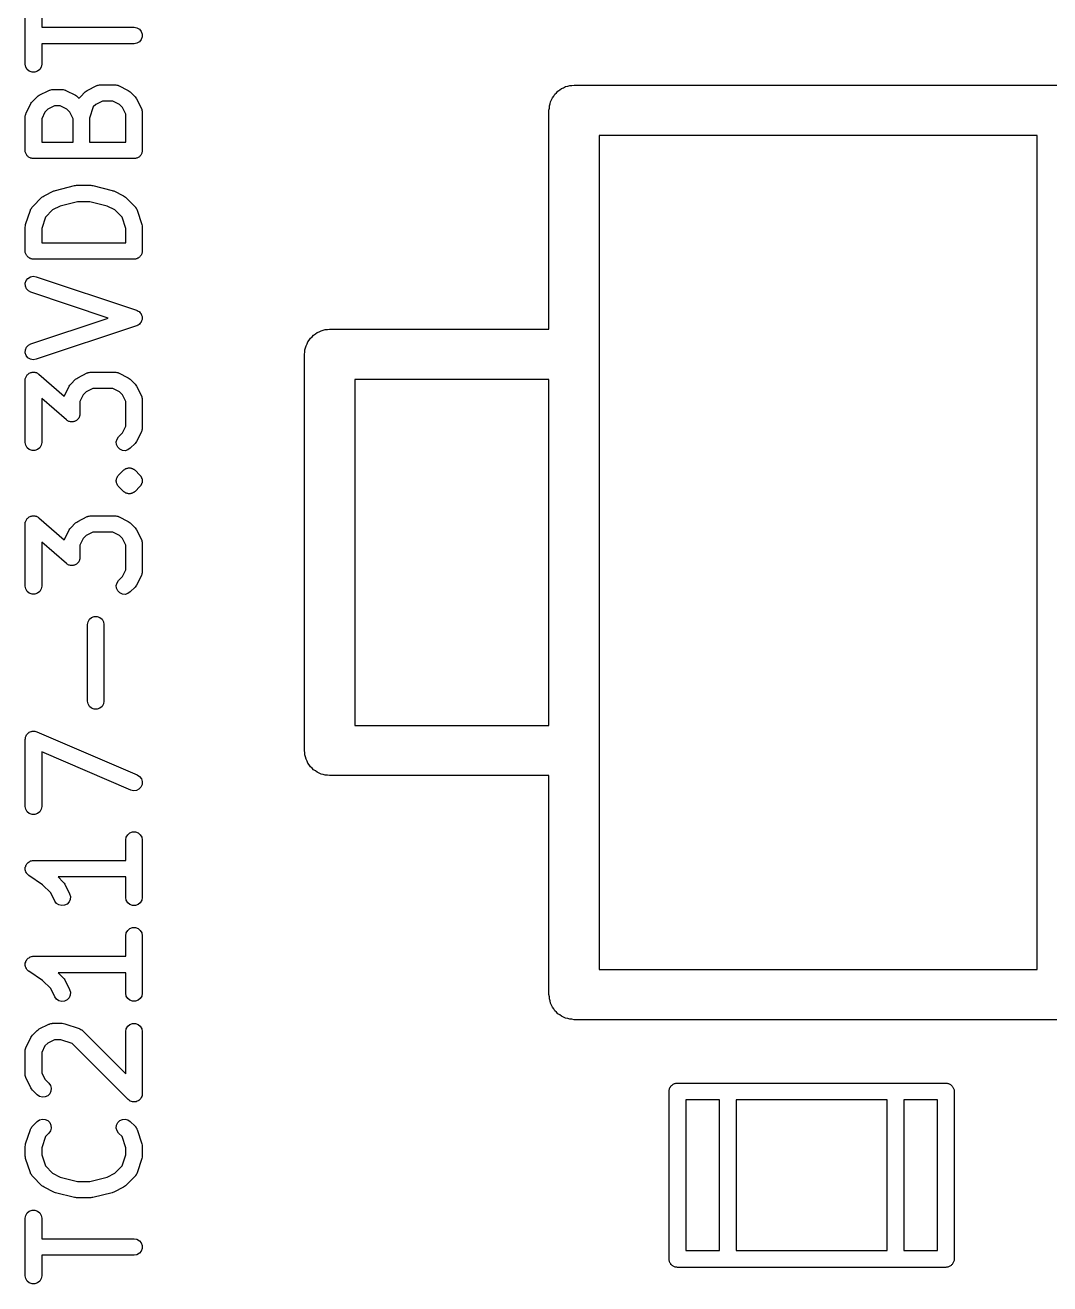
# Model space of a CAD drawing. Extents: x 10 to 287, y -200 to -10.
# Drawn here: x 139.3 to 147.06, y -86.4 to -76.86 of the extents above; entities that cross this region are included whole.
import ezdxf

# ---------------------------------------------------------------- set-up
doc = ezdxf.new("R2010")
doc.units = 0
doc.header["$MEASUREMENT"] = 0
doc.layers.add('BLACK', color=7, linetype='CONTINUOUS')

msp = doc.modelspace()

# ---------------------------------------------------------------- linework, layer by layer
at = {"layer": 'Black'}
for p, q in [((139.304, -77.154), (139.304, -76.7185)), ((139.429, -76.7185), (139.429, -76.874)), ((139.429, -76.874), (140.129, -76.874)), ((140.129, -76.874), (140.15, -76.8778)), ((140.15, -76.8778), (140.169, -76.8886)), ((140.169, -76.8886), (140.182, -76.9051)), ((140.182, -76.9051), (140.19, -76.9254)), ((140.19, -76.947), (140.182, -76.9674)), ((140.19, -76.9254), (140.19, -76.947)), ((140.129, -76.9985), (139.429, -76.9985)), ((139.429, -76.9985), (139.429, -77.154)), ((140.15, -76.9947), (140.129, -76.9985)), ((140.169, -76.9839), (140.15, -76.9947)), ((140.182, -76.9674), (140.169, -76.9839)), ((139.308, -77.1752), (139.304, -77.154)), ((139.429, -77.154), (139.425, -77.1752)), ((139.319, -77.194), (139.308, -77.1752)), ((139.335, -77.2078), (139.319, -77.194)), ((139.356, -77.2152), (139.335, -77.2078)), ((139.377, -77.2152), (139.356, -77.2152)), ((139.398, -77.2078), (139.377, -77.2152)), ((139.414, -77.194), (139.398, -77.2078)), ((139.425, -77.1752), (139.414, -77.194)), ((139.49, -77.3495), (139.498, -77.3482)), ((139.498, -77.3482), (139.505, -77.3461)), ((139.505, -77.3461), (139.508, -77.3463)), ((139.508, -77.3463), (139.512, -77.3457)), ((139.512, -77.3457), (139.584, -77.3457)), ((139.584, -77.3457), (139.588, -77.3463)), ((139.588, -77.3463), (139.591, -77.3461)), ((139.591, -77.3461), (139.598, -77.3482)), ((139.598, -77.3482), (139.606, -77.3495)), ((139.774, -77.3523), (139.847, -77.316)), ((139.847, -77.316), (139.85, -77.315)), ((139.85, -77.315), (139.853, -77.3132)), ((139.853, -77.3132), (139.86, -77.3119)), ((139.86, -77.3119), (139.867, -77.3098)), ((139.867, -77.3098), (139.871, -77.3101)), ((139.871, -77.3101), (139.875, -77.3094)), ((139.875, -77.3094), (139.983, -77.3094)), ((139.983, -77.3094), (139.987, -77.3101)), ((139.987, -77.3101), (139.991, -77.3098)), ((139.991, -77.3098), (139.997, -77.3119)), ((139.997, -77.3119), (140.005, -77.3132)), ((140.005, -77.3132), (140.008, -77.315)), ((140.008, -77.315), (140.011, -77.316)), ((140.011, -77.316), (140.084, -77.3523)), ((143.354, -77.3488), (143.366, -77.338)), ((143.366, -77.338), (143.382, -77.3323)), ((143.382, -77.3323), (143.397, -77.324)), ((143.397, -77.324), (143.413, -77.3211)), ((143.413, -77.3211), (143.429, -77.3154)), ((143.429, -77.3154), (143.445, -77.3154)), ((143.445, -77.3154), (143.462, -77.3125)), ((143.462, -77.3125), (147.16, -77.3125)), ((139.353, -77.4447), (139.359, -77.4365)), ((139.359, -77.4365), (139.395, -77.4002)), ((139.395, -77.4002), (139.403, -77.3945)), ((139.403, -77.3945), (139.411, -77.3886)), ((139.411, -77.3886), (139.484, -77.3523)), ((139.484, -77.3523), (139.487, -77.3513)), ((139.487, -77.3513), (139.49, -77.3495)), ((139.606, -77.3495), (139.609, -77.3513)), ((139.609, -77.3513), (139.612, -77.3523)), ((139.612, -77.3523), (139.685, -77.3886)), ((139.685, -77.3886), (139.693, -77.3945)), ((139.693, -77.3945), (139.701, -77.4002)), ((139.701, -77.4002), (139.713, -77.4125)), ((139.713, -77.412), (139.717, -77.4056)), ((139.713, -77.4125), (139.713, -77.412)), ((139.717, -77.4056), (139.72, -77.4032)), ((139.72, -77.4032), (139.722, -77.4002)), ((139.722, -77.4002), (139.758, -77.3639)), ((139.758, -77.3639), (139.766, -77.3582)), ((139.766, -77.3582), (139.774, -77.3523)), ((139.889, -77.4339), (139.839, -77.4591)), ((139.969, -77.4339), (139.889, -77.4339)), ((140.019, -77.4591), (139.969, -77.4339)), ((140.084, -77.3523), (140.092, -77.3582)), ((140.092, -77.3582), (140.1, -77.3639)), ((140.1, -77.3639), (140.136, -77.4002)), ((140.136, -77.4002), (140.142, -77.4084)), ((140.142, -77.4084), (140.148, -77.4164)), ((140.148, -77.4164), (140.184, -77.489)), ((143.28, -77.4543), (143.283, -77.4379)), ((143.283, -77.4379), (143.291, -77.4234)), ((143.291, -77.4234), (143.297, -77.4078)), ((143.297, -77.4078), (143.307, -77.395)), ((143.307, -77.395), (143.316, -77.3806)), ((143.316, -77.3806), (143.329, -77.3699)), ((143.329, -77.3699), (143.339, -77.3571)), ((143.339, -77.3571), (143.354, -77.3488)), ((139.305, -77.546), (139.307, -77.539)), ((139.307, -77.539), (139.308, -77.5318)), ((139.308, -77.5318), (139.31, -77.5287)), ((139.31, -77.5287), (139.311, -77.5253)), ((139.311, -77.5253), (139.347, -77.4527)), ((139.347, -77.4527), (139.353, -77.4447)), ((139.454, -77.5174), (139.429, -77.5678)), ((139.476, -77.4954), (139.454, -77.5174)), ((139.526, -77.4702), (139.476, -77.4954)), ((139.57, -77.4702), (139.526, -77.4702)), ((139.62, -77.4954), (139.57, -77.4702)), ((139.642, -77.5174), (139.62, -77.4954)), ((139.667, -77.5678), (139.642, -77.5174)), ((139.82, -77.4779), (139.792, -77.5632)), ((139.839, -77.4591), (139.82, -77.4779)), ((140.041, -77.4811), (140.019, -77.4591)), ((140.066, -77.5315), (140.041, -77.4811)), ((140.066, -77.7449), (140.066, -77.5315)), ((140.184, -77.489), (140.185, -77.4924)), ((140.185, -77.4924), (140.187, -77.4955)), ((140.187, -77.4955), (140.188, -77.5027)), ((140.188, -77.5027), (140.19, -77.5097)), ((140.19, -77.5097), (140.19, -77.5133)), ((140.19, -77.5133), (140.191, -77.5168)), ((140.191, -77.5168), (140.191, -77.8071)), ((143.271, -77.503), (143.274, -77.4866)), ((143.271, -79.1616), (143.271, -77.503)), ((143.274, -77.4699), (143.28, -77.4543)), ((143.274, -77.4866), (143.274, -77.4699)), ((139.304, -77.5531), (139.305, -77.5496)), ((139.304, -77.8071), (139.304, -77.5531)), ((139.305, -77.5496), (139.305, -77.546)), ((139.429, -77.5678), (139.429, -77.7449)), ((139.667, -77.7449), (139.667, -77.5678)), ((139.792, -77.5632), (139.792, -77.7449)), ((143.652, -77.6935), (143.652, -84.013)), ((146.969, -77.6935), (143.652, -77.6935)), ((146.969, -84.013), (146.969, -77.6935)), ((139.305, -77.8125), (139.304, -77.8071)), ((139.305, -77.8179), (139.305, -77.8125)), ((139.307, -77.823), (139.305, -77.8179)), ((139.308, -77.8284), (139.307, -77.823)), ((139.429, -77.7449), (139.667, -77.7449)), ((139.792, -77.7449), (140.066, -77.7449)), ((140.188, -77.823), (140.187, -77.8284)), ((140.19, -77.8179), (140.188, -77.823)), ((140.191, -77.8071), (140.19, -77.8125)), ((140.19, -77.8125), (140.19, -77.8179)), ((139.311, -77.8331), (139.308, -77.8284)), ((139.313, -77.8382), (139.311, -77.8331)), ((139.316, -77.8424), (139.313, -77.8382)), ((139.319, -77.8471), (139.316, -77.8424)), ((139.323, -77.8506), (139.319, -77.8471)), ((139.327, -77.8548), (139.323, -77.8506)), ((139.331, -77.8575), (139.327, -77.8548)), ((139.335, -77.861), (139.331, -77.8575)), ((139.341, -77.8628), (139.335, -77.861)), ((139.345, -77.8656), (139.341, -77.8628)), ((139.351, -77.8665), (139.345, -77.8656)), ((139.356, -77.8684), (139.351, -77.8665)), ((139.361, -77.8684), (139.356, -77.8684)), ((139.367, -77.8693), (139.361, -77.8684)), ((140.129, -77.8693), (139.367, -77.8693)), ((140.134, -77.8684), (140.129, -77.8693)), ((140.139, -77.8684), (140.134, -77.8684)), ((140.144, -77.8665), (140.139, -77.8684)), ((140.15, -77.8656), (140.144, -77.8665)), ((140.155, -77.8628), (140.15, -77.8656)), ((140.16, -77.861), (140.155, -77.8628)), ((140.164, -77.8575), (140.16, -77.861)), ((140.169, -77.8548), (140.164, -77.8575)), ((140.172, -77.8506), (140.169, -77.8548)), ((140.176, -77.8471), (140.172, -77.8506)), ((140.179, -77.8424), (140.176, -77.8471)), ((140.182, -77.8382), (140.179, -77.8424)), ((140.184, -77.8331), (140.182, -77.8382)), ((140.187, -77.8284), (140.184, -77.8331)), ((139.527, -78.1124), (139.533, -78.1096)), ((139.533, -78.1096), (139.678, -78.0733)), ((139.678, -78.0733), (139.686, -78.0728)), ((139.686, -78.0728), (139.693, -78.0714)), ((139.693, -78.0714), (139.802, -78.0714)), ((139.802, -78.0714), (139.809, -78.0728)), ((139.809, -78.0728), (139.817, -78.0733)), ((139.817, -78.0733), (139.962, -78.1096)), ((139.962, -78.1096), (139.968, -78.1124)), ((139.359, -78.2348), (139.431, -78.1622)), ((139.431, -78.1622), (139.44, -78.1565)), ((139.44, -78.1565), (139.448, -78.1506)), ((139.448, -78.1506), (139.52, -78.1143)), ((139.52, -78.1143), (139.527, -78.1124)), ((139.701, -78.1959), (139.57, -78.2287)), ((139.794, -78.1959), (139.701, -78.1959)), ((139.925, -78.2287), (139.794, -78.1959)), ((139.968, -78.1124), (139.975, -78.1143)), ((139.975, -78.1143), (140.048, -78.1506)), ((140.048, -78.1506), (140.056, -78.1565)), ((140.056, -78.1565), (140.064, -78.1622)), ((140.064, -78.1622), (140.136, -78.2348)), ((139.307, -78.368), (139.344, -78.2591)), ((139.344, -78.2591), (139.345, -78.256)), ((139.345, -78.256), (139.346, -78.2525)), ((139.346, -78.2525), (139.351, -78.2465)), ((139.351, -78.2465), (139.354, -78.2401)), ((139.354, -78.2401), (139.357, -78.2377)), ((139.357, -78.2377), (139.359, -78.2348)), ((139.512, -78.2574), (139.457, -78.3124)), ((139.57, -78.2287), (139.512, -78.2574)), ((139.983, -78.2574), (139.925, -78.2287)), ((140.038, -78.3124), (139.983, -78.2574)), ((140.136, -78.2348), (140.138, -78.2377)), ((140.138, -78.2377), (140.141, -78.2401)), ((140.141, -78.2401), (140.144, -78.2465)), ((140.144, -78.2465), (140.149, -78.2525)), ((140.149, -78.2525), (140.15, -78.256)), ((140.15, -78.256), (140.151, -78.2591)), ((140.151, -78.2591), (140.188, -78.368)), ((139.304, -78.3877), (139.306, -78.3779)), ((139.304, -78.5691), (139.304, -78.3877)), ((139.306, -78.3779), (139.307, -78.368)), ((139.457, -78.3124), (139.429, -78.3978)), ((140.066, -78.3978), (140.038, -78.3124)), ((140.188, -78.368), (140.189, -78.3779)), ((140.189, -78.3779), (140.191, -78.3877)), ((140.191, -78.3877), (140.191, -78.5691)), ((139.429, -78.3978), (139.429, -78.5069)), ((140.066, -78.5069), (140.066, -78.3978)), ((139.305, -78.5745), (139.304, -78.5691)), ((139.305, -78.5799), (139.305, -78.5745)), ((139.307, -78.585), (139.305, -78.5799)), ((139.308, -78.5904), (139.307, -78.585)), ((139.429, -78.5069), (140.066, -78.5069)), ((140.188, -78.585), (140.187, -78.5904)), ((140.19, -78.5799), (140.188, -78.585)), ((140.191, -78.5691), (140.19, -78.5745)), ((140.19, -78.5745), (140.19, -78.5799)), ((139.311, -78.5951), (139.308, -78.5904)), ((139.313, -78.6002), (139.311, -78.5951)), ((139.316, -78.6044), (139.313, -78.6002)), ((139.319, -78.6091), (139.316, -78.6044)), ((139.323, -78.6126), (139.319, -78.6091)), ((139.327, -78.6168), (139.323, -78.6126)), ((139.331, -78.6195), (139.327, -78.6168)), ((139.335, -78.623), (139.331, -78.6195)), ((139.341, -78.6248), (139.335, -78.623)), ((139.345, -78.6276), (139.341, -78.6248)), ((139.351, -78.6285), (139.345, -78.6276)), ((139.356, -78.6304), (139.351, -78.6285)), ((139.361, -78.6304), (139.356, -78.6304)), ((139.367, -78.6313), (139.361, -78.6304)), ((140.129, -78.6313), (139.367, -78.6313)), ((140.134, -78.6304), (140.129, -78.6313)), ((140.139, -78.6304), (140.134, -78.6304)), ((140.144, -78.6285), (140.139, -78.6304)), ((140.15, -78.6276), (140.144, -78.6285)), ((140.155, -78.6248), (140.15, -78.6276)), ((140.16, -78.623), (140.155, -78.6248)), ((140.164, -78.6195), (140.16, -78.623)), ((140.169, -78.6168), (140.164, -78.6195)), ((140.172, -78.6126), (140.169, -78.6168)), ((140.176, -78.6091), (140.172, -78.6126)), ((140.179, -78.6044), (140.176, -78.6091)), ((140.182, -78.6002), (140.179, -78.6044)), ((140.184, -78.5951), (140.182, -78.6002)), ((140.187, -78.5904), (140.184, -78.5951)), ((139.312, -78.7935), (139.325, -78.7765)), ((139.325, -78.7765), (139.344, -78.7652)), ((139.344, -78.7652), (139.365, -78.7609)), ((139.365, -78.7609), (139.386, -78.7641)), ((139.386, -78.7641), (140.148, -79.0181)), ((139.305, -78.814), (139.312, -78.7935)), ((139.306, -78.8356), (139.305, -78.814)), ((139.314, -78.8557), (139.306, -78.8356)), ((139.328, -78.8718), (139.314, -78.8557)), ((139.347, -78.8821), (139.328, -78.8718)), ((139.932, -79.0771), (139.347, -78.8821)), ((140.148, -79.0181), (140.15, -79.0189)), ((140.15, -79.0189), (140.151, -79.0192)), ((140.151, -79.0192), (140.159, -79.024)), ((140.159, -79.024), (140.167, -79.0284)), ((140.167, -79.0284), (140.168, -79.0296)), ((140.168, -79.0296), (140.17, -79.0305)), ((140.17, -79.0305), (140.176, -79.0377)), ((140.176, -79.0377), (140.182, -79.0445)), ((140.182, -79.0445), (140.182, -79.0461)), ((140.182, -79.0461), (140.183, -79.0475)), ((140.183, -79.0475), (140.186, -79.0561)), ((140.186, -79.0561), (140.19, -79.0646)), ((140.19, -79.0646), (140.19, -79.0663)), ((139.347, -79.2721), (139.932, -79.0771)), ((140.148, -79.1361), (139.386, -79.3901)), ((140.15, -79.1353), (140.148, -79.1361)), ((140.151, -79.135), (140.15, -79.1353)), ((140.159, -79.1302), (140.151, -79.135)), ((140.167, -79.1258), (140.159, -79.1302)), ((140.168, -79.1246), (140.167, -79.1258)), ((140.17, -79.1237), (140.168, -79.1246)), ((140.176, -79.1165), (140.17, -79.1237)), ((140.182, -79.1097), (140.176, -79.1165)), ((140.183, -79.1067), (140.182, -79.1081)), ((140.182, -79.1081), (140.182, -79.1097)), ((140.186, -79.0981), (140.183, -79.1067)), ((140.19, -79.0896), (140.186, -79.0981)), ((140.19, -79.0663), (140.19, -79.068)), ((140.19, -79.068), (140.19, -79.0771)), ((140.19, -79.0771), (140.19, -79.0862)), ((140.19, -79.0862), (140.19, -79.0879)), ((140.19, -79.0879), (140.19, -79.0896)), ((141.445, -79.2569), (141.456, -79.2441)), ((141.456, -79.2441), (141.464, -79.2297)), ((141.464, -79.2297), (141.477, -79.219)), ((141.477, -79.219), (141.488, -79.2062)), ((141.488, -79.2062), (141.502, -79.1979)), ((141.502, -79.1979), (141.515, -79.1872)), ((141.515, -79.1872), (141.53, -79.1815)), ((141.53, -79.1815), (141.545, -79.1731)), ((141.545, -79.1731), (141.561, -79.1702)), ((141.561, -79.1702), (141.577, -79.1645)), ((141.577, -79.1645), (141.594, -79.1645)), ((141.594, -79.1645), (141.61, -79.1616)), ((141.61, -79.1616), (143.271, -79.1616)), ((139.305, -79.3402), (139.306, -79.3186)), ((139.312, -79.3607), (139.305, -79.3402)), ((139.306, -79.3186), (139.314, -79.2985)), ((139.314, -79.2985), (139.328, -79.2823)), ((139.328, -79.2823), (139.347, -79.2721)), ((141.42, -79.3521), (141.422, -79.3357)), ((141.422, -79.3191), (141.428, -79.3034)), ((141.422, -79.3357), (141.422, -79.3191)), ((141.428, -79.3034), (141.431, -79.287)), ((141.431, -79.287), (141.439, -79.2726)), ((141.439, -79.2726), (141.445, -79.2569)), ((139.325, -79.3777), (139.312, -79.3607)), ((139.344, -79.389), (139.325, -79.3777)), ((139.365, -79.3933), (139.344, -79.389)), ((139.386, -79.3901), (139.365, -79.3933)), ((141.42, -82.3544), (141.42, -79.3521)), ((139.305, -79.5367), (139.307, -79.5323)), ((139.305, -79.5428), (139.305, -79.5367)), ((139.307, -79.5323), (139.308, -79.5275)), ((139.308, -79.5275), (139.311, -79.5223)), ((139.311, -79.5223), (139.313, -79.5166)), ((139.313, -79.5166), (139.316, -79.513)), ((139.316, -79.513), (139.319, -79.5088)), ((139.319, -79.5088), (139.324, -79.5049)), ((139.324, -79.5049), (139.328, -79.5003)), ((139.328, -79.5003), (139.332, -79.498)), ((139.332, -79.498), (139.335, -79.4949)), ((139.335, -79.4949), (139.341, -79.4928)), ((139.341, -79.4928), (139.346, -79.4899)), ((139.346, -79.4899), (139.351, -79.4892)), ((139.351, -79.4892), (139.356, -79.4875)), ((139.356, -79.4875), (139.362, -79.4875)), ((139.362, -79.4875), (139.368, -79.4866)), ((139.368, -79.4866), (139.373, -79.4875)), ((139.373, -79.4875), (139.377, -79.4875)), ((139.377, -79.4875), (139.383, -79.4896)), ((139.383, -79.4896), (139.389, -79.4908)), ((139.389, -79.4908), (139.393, -79.4933)), ((139.393, -79.4933), (139.398, -79.4949)), ((139.398, -79.4949), (139.402, -79.4988)), ((139.402, -79.4988), (139.408, -79.502)), ((139.408, -79.502), (139.6, -79.6702)), ((139.649, -79.5774), (139.685, -79.5411)), ((139.685, -79.5411), (139.694, -79.5354)), ((139.694, -79.5354), (139.702, -79.5294)), ((139.702, -79.5294), (139.774, -79.4931)), ((139.774, -79.4931), (139.778, -79.4921)), ((139.778, -79.4921), (139.781, -79.4903)), ((139.781, -79.4903), (139.788, -79.4891)), ((139.788, -79.4891), (139.795, -79.487)), ((139.795, -79.487), (139.798, -79.4872)), ((139.798, -79.4872), (139.802, -79.4866)), ((139.802, -79.4866), (139.983, -79.4866)), ((139.983, -79.4866), (139.987, -79.4872)), ((139.987, -79.4872), (139.991, -79.487)), ((139.991, -79.487), (139.997, -79.4891)), ((139.997, -79.4891), (140.005, -79.4903)), ((140.005, -79.4903), (140.008, -79.4921)), ((140.008, -79.4921), (140.011, -79.4931)), ((140.011, -79.4931), (140.084, -79.5294)), ((140.084, -79.5294), (140.092, -79.5354)), ((140.092, -79.5354), (140.1, -79.5411)), ((140.1, -79.5411), (140.136, -79.5774)), ((139.304, -79.5488), (139.305, -79.5428)), ((139.304, -80.0205), (139.304, -79.5488)), ((139.601, -79.6661), (139.637, -79.5935)), ((139.637, -79.5935), (139.643, -79.5856)), ((139.643, -79.5856), (139.649, -79.5774)), ((139.766, -79.6362), (139.744, -79.6582)), ((139.817, -79.611), (139.766, -79.6362)), ((139.969, -79.611), (139.817, -79.611)), ((140.019, -79.6362), (139.969, -79.611)), ((140.041, -79.6582), (140.019, -79.6362)), ((140.136, -79.5774), (140.142, -79.5855)), ((140.142, -79.5855), (140.148, -79.5935)), ((140.148, -79.5935), (140.184, -79.6661)), ((141.801, -79.5426), (141.801, -82.1639)), ((143.271, -79.5426), (141.801, -79.5426)), ((143.271, -82.1639), (143.271, -79.5426)), ((139.616, -79.8496), (139.429, -79.6859)), ((139.429, -79.6859), (139.429, -80.0205)), ((139.6, -79.6696), (139.601, -79.6661)), ((139.6, -79.6702), (139.6, -79.6696)), ((139.744, -79.6582), (139.719, -79.7086)), ((139.719, -79.7086), (139.719, -79.8028)), ((140.066, -79.7086), (140.041, -79.6582)), ((140.066, -79.897), (140.066, -79.7086)), ((140.184, -79.6661), (140.185, -79.6696)), ((140.185, -79.6696), (140.187, -79.6727)), ((140.187, -79.6727), (140.188, -79.6798)), ((140.188, -79.6798), (140.19, -79.6868)), ((140.19, -79.6868), (140.19, -79.6904)), ((140.19, -79.6904), (140.191, -79.694)), ((140.191, -79.694), (140.191, -79.9117)), ((139.715, -79.8241), (139.712, -79.8294)), ((139.716, -79.8194), (139.715, -79.8241)), ((139.718, -79.8149), (139.716, -79.8194)), ((139.719, -79.8028), (139.718, -79.8088)), ((139.718, -79.8088), (139.718, -79.8149)), ((139.621, -79.8528), (139.616, -79.8496)), ((139.626, -79.8567), (139.621, -79.8528)), ((139.63, -79.8583), (139.626, -79.8567)), ((139.634, -79.8608), (139.63, -79.8583)), ((139.64, -79.862), (139.634, -79.8608)), ((139.646, -79.8641), (139.64, -79.862)), ((139.651, -79.8641), (139.646, -79.8641)), ((139.656, -79.865), (139.651, -79.8641)), ((139.662, -79.8641), (139.656, -79.865)), ((139.668, -79.8641), (139.662, -79.8641)), ((139.672, -79.8624), (139.668, -79.8641)), ((139.677, -79.8617), (139.672, -79.8624)), ((139.682, -79.8588), (139.677, -79.8617)), ((139.688, -79.8567), (139.682, -79.8588)), ((139.692, -79.8536), (139.688, -79.8567)), ((139.696, -79.8513), (139.692, -79.8536)), ((139.7, -79.8467), (139.696, -79.8513)), ((139.704, -79.8428), (139.7, -79.8467)), ((139.707, -79.8387), (139.704, -79.8428)), ((139.71, -79.835), (139.707, -79.8387)), ((139.712, -79.8294), (139.71, -79.835)), ((140.041, -79.9474), (140.066, -79.897)), ((140.19, -79.9188), (140.188, -79.9258)), ((140.191, -79.9117), (140.19, -79.9152)), ((140.19, -79.9152), (140.19, -79.9188)), ((139.994, -80.0151), (140, -79.9942)), ((139.996, -80.0366), (139.994, -80.0151)), ((140, -79.9942), (140.012, -79.9765)), ((140.012, -79.9765), (140.041, -79.9474)), ((140.148, -80.0121), (140.142, -80.0201)), ((140.184, -79.9395), (140.148, -80.0121)), ((140.185, -79.9361), (140.184, -79.9395)), ((140.187, -79.9329), (140.185, -79.9361)), ((140.188, -79.9258), (140.187, -79.9329)), ((139.308, -80.0418), (139.304, -80.0205)), ((139.319, -80.0605), (139.308, -80.0418)), ((139.335, -80.0744), (139.319, -80.0605)), ((139.356, -80.0818), (139.335, -80.0744)), ((139.377, -80.0818), (139.356, -80.0818)), ((139.398, -80.0744), (139.377, -80.0818)), ((139.414, -80.0605), (139.398, -80.0744)), ((139.425, -80.0418), (139.414, -80.0605)), ((139.429, -80.0205), (139.425, -80.0418)), ((140.005, -80.0562), (139.996, -80.0366)), ((140.02, -80.0715), (140.005, -80.0562)), ((140.04, -80.0806), (140.02, -80.0715)), ((140.061, -80.0825), (140.04, -80.0806)), ((140.082, -80.0769), (140.061, -80.0825)), ((140.1, -80.0645), (140.082, -80.0769)), ((140.136, -80.0282), (140.1, -80.0645)), ((140.142, -80.0201), (140.136, -80.0282)), ((139.994, -80.3054), (139.995, -80.3027)), ((139.995, -80.3), (139.996, -80.2974)), ((139.995, -80.3027), (139.995, -80.3)), ((139.996, -80.2947), (139.998, -80.2898)), ((139.996, -80.2974), (139.996, -80.2947)), ((139.998, -80.2898), (140, -80.2845)), ((140, -80.2845), (140.001, -80.2823)), ((140.001, -80.2823), (140.002, -80.2797)), ((140.002, -80.2797), (140.004, -80.2776)), ((140.004, -80.2776), (140.005, -80.2751)), ((140.005, -80.2751), (140.009, -80.2713)), ((140.009, -80.2713), (140.012, -80.2668)), ((140.012, -80.2668), (140.048, -80.2305)), ((140.048, -80.2305), (140.053, -80.2274)), ((140.053, -80.2274), (140.057, -80.2235)), ((140.057, -80.2235), (140.061, -80.2212)), ((140.061, -80.2212), (140.066, -80.2181)), ((140.066, -80.2181), (140.071, -80.2167)), ((140.071, -80.2167), (140.076, -80.2144)), ((140.076, -80.2144), (140.082, -80.2139)), ((140.082, -80.2139), (140.087, -80.2125)), ((140.087, -80.2125), (140.092, -80.213)), ((140.092, -80.213), (140.098, -80.2125)), ((140.098, -80.2125), (140.103, -80.2139)), ((140.103, -80.2139), (140.108, -80.2144)), ((140.108, -80.2144), (140.113, -80.2167)), ((140.113, -80.2167), (140.119, -80.2181)), ((140.119, -80.2181), (140.123, -80.2212)), ((140.123, -80.2212), (140.128, -80.2235)), ((140.128, -80.2235), (140.132, -80.2274)), ((140.132, -80.2274), (140.136, -80.2305)), ((140.136, -80.2305), (140.173, -80.2668)), ((140.173, -80.2668), (140.176, -80.2713)), ((140.176, -80.2713), (140.18, -80.2751)), ((140.18, -80.2751), (140.181, -80.2776)), ((140.181, -80.2776), (140.182, -80.2797)), ((140.182, -80.2797), (140.183, -80.2823)), ((140.183, -80.2823), (140.185, -80.2845)), ((140.185, -80.2845), (140.186, -80.2898)), ((140.186, -80.2898), (140.189, -80.2947)), ((140.189, -80.2947), (140.189, -80.2974)), ((140.189, -80.2974), (140.19, -80.3)), ((140.19, -80.3), (140.19, -80.3027)), ((140.19, -80.3027), (140.191, -80.3054)), ((139.994, -80.3108), (139.994, -80.3054)), ((139.994, -80.3162), (139.994, -80.3108)), ((139.995, -80.3189), (139.994, -80.3162)), ((139.995, -80.3216), (139.995, -80.3189)), ((139.996, -80.3242), (139.995, -80.3216)), ((139.996, -80.3269), (139.996, -80.3242)), ((139.998, -80.3319), (139.996, -80.3269)), ((140, -80.3371), (139.998, -80.3319)), ((140.001, -80.3393), (140, -80.3371)), ((140.002, -80.3419), (140.001, -80.3393)), ((140.004, -80.344), (140.002, -80.3419)), ((140.005, -80.3465), (140.004, -80.344)), ((140.009, -80.3504), (140.005, -80.3465)), ((140.012, -80.3548), (140.009, -80.3504)), ((140.048, -80.3911), (140.012, -80.3548)), ((140.053, -80.3942), (140.048, -80.3911)), ((140.057, -80.3981), (140.053, -80.3942)), ((140.061, -80.4004), (140.057, -80.3981)), ((140.128, -80.3981), (140.123, -80.4004)), ((140.132, -80.3942), (140.128, -80.3981)), ((140.136, -80.3911), (140.132, -80.3942)), ((140.173, -80.3548), (140.136, -80.3911)), ((140.176, -80.3504), (140.173, -80.3548)), ((140.18, -80.3465), (140.176, -80.3504)), ((140.181, -80.344), (140.18, -80.3465)), ((140.182, -80.3419), (140.181, -80.344)), ((140.183, -80.3393), (140.182, -80.3419)), ((140.185, -80.3371), (140.183, -80.3393)), ((140.186, -80.3319), (140.185, -80.3371)), ((140.189, -80.3269), (140.186, -80.3319)), ((140.19, -80.3216), (140.189, -80.3242)), ((140.189, -80.3242), (140.189, -80.3269)), ((140.191, -80.3054), (140.19, -80.3108)), ((140.19, -80.3108), (140.191, -80.3162)), ((140.191, -80.3162), (140.19, -80.3189)), ((140.19, -80.3189), (140.19, -80.3216)), ((140.066, -80.4035), (140.061, -80.4004)), ((140.071, -80.4049), (140.066, -80.4035)), ((140.076, -80.4072), (140.071, -80.4049)), ((140.082, -80.4077), (140.076, -80.4072)), ((140.087, -80.4091), (140.082, -80.4077)), ((140.092, -80.4086), (140.087, -80.4091)), ((140.098, -80.4091), (140.092, -80.4086)), ((140.103, -80.4077), (140.098, -80.4091)), ((140.108, -80.4072), (140.103, -80.4077)), ((140.113, -80.4049), (140.108, -80.4072)), ((140.119, -80.4035), (140.113, -80.4049)), ((140.123, -80.4004), (140.119, -80.4035)), ((139.324, -80.5935), (139.328, -80.5889)), ((139.328, -80.5889), (139.332, -80.5866)), ((139.332, -80.5866), (139.335, -80.5835)), ((139.335, -80.5835), (139.341, -80.5814)), ((139.341, -80.5814), (139.346, -80.5785)), ((139.346, -80.5785), (139.351, -80.5777)), ((139.351, -80.5777), (139.356, -80.5761)), ((139.356, -80.5761), (139.362, -80.5761)), ((139.362, -80.5761), (139.368, -80.5752)), ((139.368, -80.5752), (139.373, -80.5761)), ((139.373, -80.5761), (139.377, -80.5761)), ((139.377, -80.5761), (139.383, -80.5782)), ((139.383, -80.5782), (139.389, -80.5794)), ((139.389, -80.5794), (139.393, -80.5818)), ((139.393, -80.5818), (139.398, -80.5835)), ((139.398, -80.5835), (139.402, -80.5874)), ((139.402, -80.5874), (139.408, -80.5905)), ((139.408, -80.5905), (139.6, -80.7588)), ((139.702, -80.618), (139.774, -80.5817)), ((139.774, -80.5817), (139.778, -80.5807)), ((139.778, -80.5807), (139.781, -80.5789)), ((139.781, -80.5789), (139.788, -80.5776)), ((139.788, -80.5776), (139.795, -80.5756)), ((139.795, -80.5756), (139.798, -80.5758)), ((139.798, -80.5758), (139.802, -80.5751)), ((139.802, -80.5751), (139.983, -80.5751)), ((139.983, -80.5751), (139.987, -80.5758)), ((139.987, -80.5758), (139.991, -80.5756)), ((139.991, -80.5756), (139.997, -80.5776)), ((139.997, -80.5776), (140.005, -80.5789)), ((140.005, -80.5789), (140.008, -80.5807)), ((140.008, -80.5807), (140.011, -80.5817)), ((140.011, -80.5817), (140.084, -80.618)), ((139.304, -80.6374), (139.305, -80.6314)), ((139.304, -81.1091), (139.304, -80.6374)), ((139.305, -80.6253), (139.307, -80.6208)), ((139.305, -80.6314), (139.305, -80.6253)), ((139.307, -80.6208), (139.308, -80.6161)), ((139.308, -80.6161), (139.311, -80.6108)), ((139.311, -80.6108), (139.313, -80.6052)), ((139.313, -80.6052), (139.316, -80.6015)), ((139.316, -80.6015), (139.319, -80.5974)), ((139.319, -80.5974), (139.324, -80.5935)), ((139.601, -80.7547), (139.637, -80.6821)), ((139.637, -80.6821), (139.643, -80.6741)), ((139.643, -80.6741), (139.649, -80.6659)), ((139.649, -80.6659), (139.685, -80.6297)), ((139.685, -80.6297), (139.694, -80.6239)), ((139.694, -80.6239), (139.702, -80.618)), ((140.084, -80.618), (140.092, -80.6239)), ((140.092, -80.6239), (140.1, -80.6297)), ((140.1, -80.6297), (140.136, -80.6659)), ((140.136, -80.6659), (140.142, -80.6741)), ((140.142, -80.6741), (140.148, -80.6821)), ((140.148, -80.6821), (140.184, -80.7547)), ((139.616, -80.9382), (139.429, -80.7745)), ((139.429, -80.7745), (139.429, -81.1091)), ((139.6, -80.7581), (139.601, -80.7547)), ((139.6, -80.7588), (139.6, -80.7581)), ((139.744, -80.7468), (139.719, -80.7972)), ((139.766, -80.7248), (139.744, -80.7468)), ((139.817, -80.6996), (139.766, -80.7248)), ((139.969, -80.6996), (139.817, -80.6996)), ((140.019, -80.7248), (139.969, -80.6996)), ((140.041, -80.7468), (140.019, -80.7248)), ((140.066, -80.7972), (140.041, -80.7468)), ((140.184, -80.7547), (140.185, -80.7581)), ((140.185, -80.7581), (140.187, -80.7612)), ((140.187, -80.7612), (140.188, -80.7684)), ((140.188, -80.7684), (140.19, -80.7754)), ((140.19, -80.7754), (140.19, -80.779)), ((140.19, -80.779), (140.191, -80.7825)), ((139.719, -80.7972), (139.719, -80.8914)), ((140.066, -80.9855), (140.066, -80.7972)), ((140.191, -80.7825), (140.191, -81.0002)), ((139.621, -80.9414), (139.616, -80.9382)), ((139.626, -80.9453), (139.621, -80.9414)), ((139.63, -80.9469), (139.626, -80.9453)), ((139.634, -80.9494), (139.63, -80.9469)), ((139.64, -80.9506), (139.634, -80.9494)), ((139.646, -80.9527), (139.64, -80.9506)), ((139.651, -80.9527), (139.646, -80.9527)), ((139.656, -80.9536), (139.651, -80.9527)), ((139.662, -80.9527), (139.656, -80.9536)), ((139.668, -80.9527), (139.662, -80.9527)), ((139.672, -80.951), (139.668, -80.9527)), ((139.677, -80.9503), (139.672, -80.951)), ((139.682, -80.9474), (139.677, -80.9503)), ((139.688, -80.9453), (139.682, -80.9474)), ((139.692, -80.9422), (139.688, -80.9453)), ((139.696, -80.9399), (139.692, -80.9422)), ((139.7, -80.9353), (139.696, -80.9399)), ((139.704, -80.9314), (139.7, -80.9353)), ((139.707, -80.9272), (139.704, -80.9314)), ((139.71, -80.9236), (139.707, -80.9272)), ((139.712, -80.9179), (139.71, -80.9236)), ((139.715, -80.9127), (139.712, -80.9179)), ((139.716, -80.9079), (139.715, -80.9127)), ((139.718, -80.9035), (139.716, -80.9079)), ((139.719, -80.8914), (139.718, -80.8974)), ((139.718, -80.8974), (139.718, -80.9035)), ((140, -81.0828), (140.012, -81.0651)), ((140.012, -81.0651), (140.041, -81.0359)), ((140.041, -81.0359), (140.066, -80.9855)), ((140.184, -81.0281), (140.148, -81.1006)), ((140.185, -81.0246), (140.184, -81.0281)), ((140.187, -81.0215), (140.185, -81.0246)), ((140.188, -81.0143), (140.187, -81.0215)), ((140.19, -81.0074), (140.188, -81.0143)), ((140.191, -81.0002), (140.19, -81.0038)), ((140.19, -81.0038), (140.19, -81.0074)), ((139.308, -81.1304), (139.304, -81.1091)), ((139.319, -81.1491), (139.308, -81.1304)), ((139.335, -81.163), (139.319, -81.1491)), ((139.356, -81.1704), (139.335, -81.163)), ((139.398, -81.163), (139.377, -81.1704)), ((139.414, -81.1491), (139.398, -81.163)), ((139.425, -81.1304), (139.414, -81.1491)), ((139.429, -81.1091), (139.425, -81.1304)), ((139.994, -81.1037), (140, -81.0828)), ((139.996, -81.1252), (139.994, -81.1037)), ((140.005, -81.1448), (139.996, -81.1252)), ((140.02, -81.1601), (140.005, -81.1448)), ((140.04, -81.1692), (140.02, -81.1601)), ((140.1, -81.1531), (140.082, -81.1655)), ((140.136, -81.1168), (140.1, -81.1531)), ((140.142, -81.1086), (140.136, -81.1168)), ((140.148, -81.1006), (140.142, -81.1086)), ((139.377, -81.1704), (139.356, -81.1704)), ((140.061, -81.1711), (140.04, -81.1692)), ((140.082, -81.1655), (140.061, -81.1711)), ((139.791, -81.3594), (139.807, -81.3455)), ((139.807, -81.3455), (139.827, -81.3381)), ((139.827, -81.3381), (139.849, -81.3381)), ((139.849, -81.3381), (139.869, -81.3455)), ((139.869, -81.3455), (139.886, -81.3594)), ((139.776, -81.3994), (139.78, -81.3781)), ((139.776, -81.98), (139.776, -81.3994)), ((139.78, -81.3781), (139.791, -81.3594)), ((139.886, -81.3594), (139.897, -81.3781)), ((139.897, -81.3781), (139.9, -81.3994)), ((139.9, -81.3994), (139.9, -81.98)), ((139.78, -82.0012), (139.776, -81.98)), ((139.791, -82.02), (139.78, -82.0012)), ((139.807, -82.0338), (139.791, -82.02)), ((139.886, -82.02), (139.869, -82.0338)), ((139.897, -82.0012), (139.886, -82.02)), ((139.9, -81.98), (139.897, -82.0012)), ((139.827, -82.0412), (139.807, -82.0338)), ((139.849, -82.0412), (139.827, -82.0412)), ((139.869, -82.0338), (139.849, -82.0412)), ((139.342, -82.2139), (139.349, -82.2107)), ((139.349, -82.2107), (139.352, -82.2102)), ((139.352, -82.2102), (139.356, -82.209)), ((139.356, -82.209), (139.363, -82.209)), ((139.363, -82.209), (139.37, -82.2081)), ((139.37, -82.2081), (139.374, -82.209)), ((139.374, -82.209), (139.377, -82.209)), ((139.377, -82.209), (139.384, -82.2114)), ((139.384, -82.2114), (139.391, -82.213)), ((141.801, -82.1639), (143.271, -82.1639)), ((139.304, -82.2702), (139.306, -82.2632)), ((139.304, -82.7782), (139.304, -82.2702)), ((139.306, -82.256), (139.307, -82.2526)), ((139.306, -82.2632), (139.306, -82.256)), ((139.307, -82.2526), (139.308, -82.249)), ((139.308, -82.249), (139.312, -82.2428)), ((139.312, -82.2428), (139.314, -82.2362)), ((139.314, -82.2362), (139.317, -82.2335)), ((139.317, -82.2335), (139.319, -82.2302)), ((139.319, -82.2302), (139.324, -82.2256)), ((139.324, -82.2256), (139.329, -82.2204)), ((139.329, -82.2204), (139.333, -82.2187)), ((139.333, -82.2187), (139.335, -82.2163)), ((139.335, -82.2163), (139.342, -82.2139)), ((139.391, -82.213), (140.153, -82.5396)), ((140.104, -82.654), (139.429, -82.3646)), ((139.429, -82.3646), (139.429, -82.7782)), ((141.422, -82.3708), (141.42, -82.3544)), ((141.422, -82.3875), (141.422, -82.3708)), ((141.428, -82.4032), (141.422, -82.3875)), ((141.431, -82.4196), (141.428, -82.4032)), ((141.439, -82.434), (141.431, -82.4196)), ((141.445, -82.4497), (141.439, -82.434)), ((141.456, -82.4624), (141.445, -82.4497)), ((141.464, -82.4769), (141.456, -82.4624)), ((141.477, -82.4876), (141.464, -82.4769)), ((141.488, -82.5004), (141.477, -82.4876)), ((140.153, -82.5396), (140.171, -82.5514)), ((140.171, -82.5514), (140.184, -82.5687)), ((140.184, -82.5687), (140.19, -82.5894)), ((140.19, -82.5894), (140.189, -82.611)), ((141.502, -82.5087), (141.488, -82.5004)), ((141.515, -82.5194), (141.502, -82.5087)), ((141.53, -82.5251), (141.515, -82.5194)), ((141.545, -82.5334), (141.53, -82.5251)), ((141.561, -82.5363), (141.545, -82.5334)), ((141.577, -82.542), (141.561, -82.5363)), ((141.594, -82.542), (141.577, -82.542)), ((141.61, -82.5449), (141.594, -82.542)), ((143.271, -82.5449), (141.61, -82.5449)), ((143.271, -84.2035), (143.271, -82.5449)), ((140.125, -82.6589), (140.104, -82.654)), ((140.147, -82.6564), (140.125, -82.6589)), ((140.166, -82.6466), (140.147, -82.6564)), ((140.181, -82.6309), (140.166, -82.6466)), ((140.189, -82.611), (140.181, -82.6309)), ((139.308, -82.7995), (139.304, -82.7782)), ((139.429, -82.7782), (139.425, -82.7995)), ((139.319, -82.8182), (139.308, -82.7995)), ((139.335, -82.8321), (139.319, -82.8182)), ((139.356, -82.8395), (139.335, -82.8321)), ((139.377, -82.8395), (139.356, -82.8395)), ((139.398, -82.8321), (139.377, -82.8395)), ((139.414, -82.8182), (139.398, -82.8321)), ((139.425, -82.7995), (139.414, -82.8182)), ((140.097, -82.9783), (140.118, -82.971)), ((140.118, -82.971), (140.139, -82.971)), ((140.139, -82.971), (140.16, -82.9783)), ((140.066, -83.0322), (140.07, -83.011)), ((140.066, -83.1877), (140.066, -83.0322)), ((140.07, -83.011), (140.081, -82.9922)), ((140.081, -82.9922), (140.097, -82.9783)), ((140.16, -82.9783), (140.176, -82.9922)), ((140.176, -82.9922), (140.187, -83.011)), ((140.187, -83.011), (140.191, -83.0322)), ((140.191, -83.0322), (140.191, -83.4677)), ((139.304, -83.2459), (139.305, -83.2426)), ((139.305, -83.2533), (139.304, -83.2459)), ((139.305, -83.2391), (139.308, -83.2322)), ((139.305, -83.2426), (139.305, -83.2391)), ((139.305, -83.2608), (139.305, -83.2533)), ((139.306, -83.264), (139.305, -83.2608)), ((139.308, -83.2322), (139.31, -83.2249)), ((139.31, -83.2249), (139.311, -83.2221)), ((139.311, -83.2221), (139.313, -83.2188)), ((139.313, -83.2188), (139.317, -83.2131)), ((139.317, -83.2131), (139.322, -83.207)), ((139.322, -83.207), (139.324, -83.2049)), ((139.324, -83.2049), (139.327, -83.2023)), ((139.327, -83.2023), (139.333, -83.1986)), ((139.333, -83.1986), (139.339, -83.1942)), ((139.339, -83.1942), (139.342, -83.1932)), ((139.342, -83.1932), (139.345, -83.1915)), ((139.345, -83.1915), (139.353, -83.1902)), ((139.353, -83.1902), (139.36, -83.1881)), ((139.36, -83.1881), (139.363, -83.1883)), ((139.363, -83.1883), (139.367, -83.1877)), ((139.367, -83.1877), (140.066, -83.1877)), ((139.307, -83.2674), (139.306, -83.264)), ((139.31, -83.2741), (139.307, -83.2674)), ((139.313, -83.2811), (139.31, -83.2741)), ((139.315, -83.2837), (139.313, -83.2811)), ((139.316, -83.2868), (139.315, -83.2837)), ((139.322, -83.2919), (139.316, -83.2868)), ((139.327, -83.2976), (139.322, -83.2919)), ((139.33, -83.2993), (139.327, -83.2976)), ((139.332, -83.3017), (139.33, -83.2993)), ((139.436, -83.3709), (139.332, -83.3017)), ((140.066, -83.3122), (139.553, -83.3122)), ((139.553, -83.3122), (139.592, -83.3511)), ((139.592, -83.3511), (139.598, -83.3593)), ((140.066, -83.4677), (140.066, -83.3122)), ((139.497, -83.432), (139.436, -83.3709)), ((139.529, -83.4955), (139.497, -83.432)), ((139.598, -83.3593), (139.604, -83.3673)), ((139.604, -83.3673), (139.64, -83.4398)), ((139.64, -83.4398), (139.646, -83.4605)), ((139.541, -83.5129), (139.529, -83.4955)), ((139.559, -83.5248), (139.541, -83.5129)), ((139.581, -83.5298), (139.559, -83.5248)), ((139.602, -83.5273), (139.581, -83.5298)), ((139.621, -83.5176), (139.602, -83.5273)), ((139.636, -83.502), (139.621, -83.5176)), ((139.645, -83.4821), (139.636, -83.502)), ((139.646, -83.4605), (139.645, -83.4821)), ((140.07, -83.4889), (140.066, -83.4677)), ((140.081, -83.5077), (140.07, -83.4889)), ((140.097, -83.5216), (140.081, -83.5077)), ((140.118, -83.5289), (140.097, -83.5216)), ((140.139, -83.5289), (140.118, -83.5289)), ((140.16, -83.5216), (140.139, -83.5289)), ((140.176, -83.5077), (140.16, -83.5216)), ((140.187, -83.4889), (140.176, -83.5077)), ((140.191, -83.4677), (140.187, -83.4889)), ((140.066, -83.758), (140.07, -83.7367)), ((140.07, -83.7367), (140.081, -83.718)), ((140.081, -83.718), (140.097, -83.7041)), ((140.097, -83.7041), (140.118, -83.6967)), ((140.118, -83.6967), (140.139, -83.6967)), ((140.139, -83.6967), (140.16, -83.7041)), ((140.16, -83.7041), (140.176, -83.718)), ((140.176, -83.718), (140.187, -83.7367)), ((140.187, -83.7367), (140.191, -83.758)), ((140.066, -83.9134), (140.066, -83.758)), ((140.191, -83.758), (140.191, -84.1934)), ((139.324, -83.9306), (139.327, -83.928)), ((139.327, -83.928), (139.333, -83.9243)), ((139.333, -83.9243), (139.339, -83.9199)), ((139.339, -83.9199), (139.342, -83.9189)), ((139.342, -83.9189), (139.345, -83.9172)), ((139.345, -83.9172), (139.353, -83.9159)), ((139.353, -83.9159), (139.36, -83.9138)), ((139.36, -83.9138), (139.363, -83.914)), ((139.363, -83.914), (139.367, -83.9134)), ((139.367, -83.9134), (140.066, -83.9134)), ((139.304, -83.9717), (139.305, -83.9683)), ((139.305, -83.979), (139.304, -83.9717)), ((139.305, -83.9649), (139.308, -83.9579)), ((139.305, -83.9683), (139.305, -83.9649)), ((139.305, -83.9865), (139.305, -83.979)), ((139.306, -83.9897), (139.305, -83.9865)), ((139.307, -83.9931), (139.306, -83.9897)), ((139.31, -83.9998), (139.307, -83.9931)), ((139.308, -83.9579), (139.31, -83.9507)), ((139.31, -83.9507), (139.311, -83.9478)), ((139.313, -84.0068), (139.31, -83.9998)), ((139.311, -83.9478), (139.313, -83.9445)), ((139.313, -83.9445), (139.317, -83.9389)), ((139.315, -84.0094), (139.313, -84.0068)), ((139.316, -84.0125), (139.315, -84.0094)), ((139.322, -84.0176), (139.316, -84.0125)), ((139.317, -83.9389), (139.322, -83.9327)), ((139.322, -83.9327), (139.324, -83.9306)), ((139.327, -84.0233), (139.322, -84.0176)), ((139.33, -84.0251), (139.327, -84.0233)), ((143.652, -84.013), (146.969, -84.013)), ((139.332, -84.0274), (139.33, -84.0251)), ((139.436, -84.0966), (139.332, -84.0274)), ((139.497, -84.1577), (139.436, -84.0966)), ((140.066, -84.0379), (139.553, -84.0379)), ((139.553, -84.0379), (139.592, -84.0768)), ((139.592, -84.0768), (139.598, -84.085)), ((139.598, -84.085), (139.604, -84.093)), ((139.604, -84.093), (139.64, -84.1655)), ((140.066, -84.1934), (140.066, -84.0379)), ((139.529, -84.2212), (139.497, -84.1577)), ((139.645, -84.2078), (139.636, -84.2277)), ((139.64, -84.1655), (139.646, -84.1863)), ((139.646, -84.1863), (139.645, -84.2078)), ((140.07, -84.2147), (140.066, -84.1934)), ((140.081, -84.2334), (140.07, -84.2147)), ((140.187, -84.2147), (140.176, -84.2334)), ((140.191, -84.1934), (140.187, -84.2147)), ((143.274, -84.22), (143.271, -84.2035)), ((139.541, -84.2386), (139.529, -84.2212)), ((139.559, -84.2505), (139.541, -84.2386)), ((139.581, -84.2555), (139.559, -84.2505)), ((139.602, -84.253), (139.581, -84.2555)), ((139.621, -84.2434), (139.602, -84.253)), ((139.636, -84.2277), (139.621, -84.2434)), ((140.097, -84.2473), (140.081, -84.2334)), ((140.118, -84.2547), (140.097, -84.2473)), ((140.139, -84.2547), (140.118, -84.2547)), ((140.16, -84.2473), (140.139, -84.2547)), ((140.176, -84.2334), (140.16, -84.2473)), ((143.274, -84.2366), (143.274, -84.22)), ((143.28, -84.2523), (143.274, -84.2366)), ((143.283, -84.2687), (143.28, -84.2523)), ((143.291, -84.2831), (143.283, -84.2687)), ((143.297, -84.2988), (143.291, -84.2831)), ((143.307, -84.3116), (143.297, -84.2988)), ((143.316, -84.326), (143.307, -84.3116)), ((143.329, -84.3367), (143.316, -84.326)), ((143.339, -84.3495), (143.329, -84.3367)), ((143.354, -84.3578), (143.339, -84.3495)), ((143.366, -84.3685), (143.354, -84.3578)), ((143.382, -84.3742), (143.366, -84.3685)), ((143.397, -84.3826), (143.382, -84.3742)), ((143.413, -84.3854), (143.397, -84.3826)), ((143.429, -84.3911), (143.413, -84.3854)), ((143.445, -84.3911), (143.429, -84.3911)), ((143.462, -84.394), (143.445, -84.3911)), ((147.16, -84.394), (143.462, -84.394)), ((139.359, -84.5122), (139.395, -84.4759)), ((139.395, -84.4759), (139.403, -84.4702)), ((139.403, -84.4702), (139.411, -84.4643)), ((139.411, -84.4643), (139.484, -84.428)), ((139.484, -84.428), (139.487, -84.427)), ((139.487, -84.427), (139.49, -84.4252)), ((139.49, -84.4252), (139.498, -84.4239)), ((139.498, -84.4239), (139.505, -84.4218)), ((139.505, -84.4218), (139.508, -84.4221)), ((139.508, -84.4221), (139.512, -84.4214)), ((139.512, -84.4214), (139.584, -84.4214)), ((139.584, -84.4214), (139.594, -84.4232)), ((139.594, -84.4232), (139.604, -84.4246)), ((139.604, -84.4246), (139.713, -84.4609)), ((139.713, -84.4609), (139.716, -84.4626)), ((139.716, -84.4626), (139.719, -84.4635)), ((139.719, -84.4635), (139.725, -84.4677)), ((139.725, -84.4677), (139.732, -84.4712)), ((139.732, -84.4712), (139.734, -84.4739)), ((139.734, -84.4739), (139.737, -84.4759)), ((139.737, -84.4759), (140.066, -84.8051)), ((140.066, -84.4837), (140.07, -84.4624)), ((140.066, -84.8051), (140.066, -84.4837)), ((140.07, -84.4624), (140.081, -84.4437)), ((140.081, -84.4437), (140.097, -84.4298)), ((140.097, -84.4298), (140.118, -84.4224)), ((140.118, -84.4224), (140.139, -84.4224)), ((140.139, -84.4224), (140.16, -84.4298)), ((140.16, -84.4298), (140.176, -84.4437)), ((140.176, -84.4437), (140.187, -84.4624)), ((140.187, -84.4624), (140.191, -84.4837)), ((140.191, -84.4837), (140.191, -84.9554)), ((139.311, -84.601), (139.347, -84.5284)), ((139.347, -84.5284), (139.353, -84.5204)), ((139.353, -84.5204), (139.359, -84.5122)), ((139.454, -84.5931), (139.429, -84.6435)), ((139.476, -84.5711), (139.454, -84.5931)), ((139.526, -84.5459), (139.476, -84.5711)), ((139.574, -84.5459), (139.526, -84.5459)), ((139.659, -84.5743), (139.574, -84.5459)), ((140.085, -84.9994), (139.659, -84.5743)), ((139.304, -84.6288), (139.305, -84.6253)), ((139.304, -84.8102), (139.304, -84.6288)), ((139.305, -84.6217), (139.307, -84.6147)), ((139.305, -84.6253), (139.305, -84.6217)), ((139.307, -84.6147), (139.308, -84.6075)), ((139.308, -84.6075), (139.31, -84.6044)), ((139.31, -84.6044), (139.311, -84.601)), ((139.429, -84.6435), (139.429, -84.7955)), ((139.305, -84.8138), (139.304, -84.8102)), ((139.305, -84.8174), (139.305, -84.8138)), ((139.307, -84.8243), (139.305, -84.8174)), ((139.308, -84.8315), (139.307, -84.8243)), ((139.31, -84.8346), (139.308, -84.8315)), ((139.311, -84.8381), (139.31, -84.8346)), ((139.347, -84.9106), (139.311, -84.8381)), ((139.429, -84.7955), (139.454, -84.8459)), ((139.454, -84.8459), (139.483, -84.8751)), ((139.483, -84.8751), (139.496, -84.8928)), ((144.208, -84.8862), (144.212, -84.8826)), ((144.212, -84.8826), (144.218, -84.8807)), ((144.218, -84.8807), (144.222, -84.8779)), ((144.222, -84.8779), (144.228, -84.877)), ((144.228, -84.877), (144.233, -84.8751)), ((144.233, -84.8751), (144.239, -84.8751)), ((144.239, -84.8751), (144.244, -84.8741)), ((144.244, -84.8741), (146.276, -84.8741)), ((146.276, -84.8741), (146.282, -84.8751)), ((146.282, -84.8751), (146.287, -84.8751)), ((146.287, -84.8751), (146.292, -84.877)), ((146.292, -84.877), (146.298, -84.8779)), ((146.298, -84.8779), (146.303, -84.8807)), ((146.303, -84.8807), (146.308, -84.8826)), ((146.308, -84.8826), (146.312, -84.8862)), ((139.353, -84.9186), (139.347, -84.9106)), ((139.359, -84.9268), (139.353, -84.9186)), ((139.395, -84.9631), (139.359, -84.9268)), ((139.413, -84.9755), (139.395, -84.9631)), ((139.434, -84.9811), (139.413, -84.9755)), ((139.475, -84.9701), (139.455, -84.9792)), ((139.49, -84.9548), (139.475, -84.9701)), ((139.499, -84.9352), (139.49, -84.9548)), ((139.496, -84.8928), (139.501, -84.9137)), ((139.501, -84.9137), (139.499, -84.9352)), ((140.187, -84.9767), (140.183, -84.9837)), ((140.189, -84.9715), (140.187, -84.974)), ((140.187, -84.974), (140.187, -84.9767)), ((140.191, -84.9554), (140.189, -84.9634)), ((140.189, -84.9634), (140.189, -84.9715)), ((144.181, -84.9376), (144.182, -84.9321)), ((144.181, -86.2076), (144.181, -84.9376)), ((144.182, -84.9266), (144.183, -84.9214)), ((144.182, -84.9321), (144.182, -84.9266)), ((144.183, -84.9214), (144.184, -84.9159)), ((144.184, -84.9159), (144.187, -84.9111)), ((144.187, -84.9111), (144.189, -84.9059)), ((144.189, -84.9059), (144.193, -84.9016)), ((144.193, -84.9016), (144.195, -84.8968)), ((144.195, -84.8968), (144.2, -84.8932)), ((144.2, -84.8932), (144.203, -84.889)), ((144.203, -84.889), (144.208, -84.8862)), ((146.312, -84.8862), (146.317, -84.889)), ((146.317, -84.889), (146.32, -84.8932)), ((146.32, -84.8932), (146.325, -84.8968)), ((146.325, -84.8968), (146.327, -84.9016)), ((146.327, -84.9016), (146.331, -84.9059)), ((146.331, -84.9059), (146.333, -84.9111)), ((146.333, -84.9111), (146.336, -84.9159)), ((146.336, -84.9159), (146.337, -84.9214)), ((146.337, -84.9214), (146.339, -84.9266)), ((146.339, -84.9266), (146.339, -84.9321)), ((146.339, -84.9321), (146.34, -84.9376)), ((146.34, -84.9376), (146.34, -86.2076)), ((139.455, -84.9792), (139.434, -84.9811)), ((140.091, -85.004), (140.085, -84.9994)), ((140.097, -85.0093), (140.091, -85.004)), ((140.1, -85.0102), (140.097, -85.0093)), ((140.102, -85.0118), (140.1, -85.0102)), ((140.11, -85.0139), (140.102, -85.0118)), ((140.118, -85.0167), (140.11, -85.0139)), ((140.12, -85.0167), (140.118, -85.0167)), ((140.123, -85.0174), (140.12, -85.0167)), ((140.131, -85.0167), (140.123, -85.0174)), ((140.139, -85.0167), (140.131, -85.0167)), ((140.142, -85.0157), (140.139, -85.0167)), ((140.145, -85.0155), (140.142, -85.0157)), ((140.152, -85.0121), (140.145, -85.0155)), ((140.16, -85.0093), (140.152, -85.0121)), ((140.162, -85.0075), (140.16, -85.0093)), ((140.164, -85.0064), (140.162, -85.0075)), ((140.17, -85.0006), (140.164, -85.0064)), ((140.176, -84.9954), (140.17, -85.0006)), ((140.178, -84.993), (140.176, -84.9954)), ((140.18, -84.9911), (140.178, -84.993)), ((140.183, -84.9837), (140.18, -84.9911)), ((144.308, -85.0011), (144.308, -86.1441)), ((144.562, -85.0011), (144.308, -85.0011)), ((144.562, -86.1441), (144.562, -85.0011)), ((144.689, -85.0011), (144.689, -86.1441)), ((145.832, -85.0011), (144.689, -85.0011)), ((145.832, -86.1441), (145.832, -85.0011)), ((145.959, -85.0011), (145.959, -86.1441)), ((146.213, -85.0011), (145.959, -85.0011)), ((146.213, -86.1441), (146.213, -85.0011)), ((139.359, -85.2017), (139.395, -85.1654)), ((139.395, -85.1654), (139.413, -85.153)), ((139.413, -85.153), (139.434, -85.1474)), ((139.434, -85.1474), (139.455, -85.1493)), ((139.455, -85.1493), (139.475, -85.1584)), ((139.475, -85.1584), (139.49, -85.1737)), ((140.005, -85.1737), (140.02, -85.1584)), ((140.02, -85.1584), (140.04, -85.1493)), ((140.04, -85.1493), (140.061, -85.1474)), ((140.061, -85.1474), (140.082, -85.153)), ((140.082, -85.153), (140.1, -85.1654)), ((140.1, -85.1654), (140.136, -85.2017)), ((139.307, -85.3348), (139.344, -85.226)), ((139.344, -85.226), (139.345, -85.2228)), ((139.345, -85.2228), (139.346, -85.2194)), ((139.346, -85.2194), (139.351, -85.2134)), ((139.351, -85.2134), (139.354, -85.207)), ((139.354, -85.207), (139.357, -85.2046)), ((139.357, -85.2046), (139.359, -85.2017)), ((139.483, -85.2534), (139.457, -85.2793)), ((139.496, -85.2357), (139.483, -85.2534)), ((139.49, -85.1737), (139.499, -85.1933)), ((139.501, -85.2148), (139.496, -85.2357)), ((139.499, -85.1933), (139.501, -85.2148)), ((139.994, -85.2148), (139.996, -85.1933)), ((140, -85.2357), (139.994, -85.2148)), ((139.996, -85.1933), (140.005, -85.1737)), ((140.012, -85.2534), (140, -85.2357)), ((140.038, -85.2793), (140.012, -85.2534)), ((140.136, -85.2017), (140.138, -85.2046)), ((140.138, -85.2046), (140.141, -85.207)), ((140.141, -85.207), (140.144, -85.2134)), ((140.144, -85.2134), (140.149, -85.2194)), ((140.149, -85.2194), (140.15, -85.2228)), ((140.15, -85.2228), (140.151, -85.226)), ((140.151, -85.226), (140.188, -85.3348)), ((139.304, -85.3545), (139.306, -85.3447)), ((139.304, -85.4271), (139.304, -85.3545)), ((139.306, -85.3447), (139.307, -85.3348)), ((139.457, -85.2793), (139.429, -85.3646)), ((140.066, -85.3646), (140.038, -85.2793)), ((140.188, -85.3348), (140.189, -85.3447)), ((140.189, -85.3447), (140.191, -85.3545)), ((140.191, -85.3545), (140.191, -85.4271)), ((139.306, -85.4369), (139.304, -85.4271)), ((139.307, -85.4468), (139.306, -85.4369)), ((139.344, -85.5556), (139.307, -85.4468)), ((139.429, -85.3646), (139.429, -85.417)), ((139.429, -85.417), (139.457, -85.5023)), ((140.038, -85.5023), (140.066, -85.417)), ((140.066, -85.417), (140.066, -85.3646)), ((140.188, -85.4468), (140.151, -85.5556)), ((140.189, -85.4369), (140.188, -85.4468)), ((140.191, -85.4271), (140.189, -85.4369)), ((139.457, -85.5023), (139.512, -85.5574)), ((139.983, -85.5574), (140.038, -85.5023)), ((139.345, -85.5588), (139.344, -85.5556)), ((139.346, -85.5622), (139.345, -85.5588)), ((139.351, -85.5682), (139.346, -85.5622)), ((139.354, -85.5746), (139.351, -85.5682)), ((139.357, -85.577), (139.354, -85.5746)), ((139.359, -85.58), (139.357, -85.577)), ((139.431, -85.6525), (139.359, -85.58)), ((139.512, -85.5574), (139.57, -85.5861)), ((139.57, -85.5861), (139.701, -85.6189)), ((139.701, -85.6189), (139.794, -85.6189)), ((139.794, -85.6189), (139.925, -85.5861)), ((139.925, -85.5861), (139.983, -85.5574)), ((140.136, -85.58), (140.064, -85.6525)), ((140.138, -85.577), (140.136, -85.58)), ((140.141, -85.5746), (140.138, -85.577)), ((140.144, -85.5682), (140.141, -85.5746)), ((140.149, -85.5622), (140.144, -85.5682)), ((140.15, -85.5588), (140.149, -85.5622)), ((140.151, -85.5556), (140.15, -85.5588)), ((139.44, -85.6582), (139.431, -85.6525)), ((139.448, -85.6642), (139.44, -85.6582)), ((139.52, -85.7005), (139.448, -85.6642)), ((139.527, -85.7024), (139.52, -85.7005)), ((139.533, -85.7052), (139.527, -85.7024)), ((139.678, -85.7415), (139.533, -85.7052)), ((139.962, -85.7052), (139.817, -85.7415)), ((139.968, -85.7024), (139.962, -85.7052)), ((139.975, -85.7005), (139.968, -85.7024)), ((140.048, -85.6642), (139.975, -85.7005)), ((140.056, -85.6582), (140.048, -85.6642)), ((140.064, -85.6525), (140.056, -85.6582)), ((139.686, -85.742), (139.678, -85.7415)), ((139.693, -85.7433), (139.686, -85.742)), ((139.802, -85.7433), (139.693, -85.7433)), ((139.809, -85.742), (139.802, -85.7433)), ((139.817, -85.7415), (139.809, -85.742)), ((139.304, -85.8988), (139.308, -85.8775)), ((139.304, -86.3342), (139.304, -85.8988)), ((139.308, -85.8775), (139.319, -85.8588)), ((139.319, -85.8588), (139.335, -85.8449)), ((139.335, -85.8449), (139.356, -85.8375)), ((139.356, -85.8375), (139.377, -85.8375)), ((139.377, -85.8375), (139.398, -85.8449)), ((139.398, -85.8449), (139.414, -85.8588)), ((139.414, -85.8588), (139.425, -85.8775)), ((139.425, -85.8775), (139.429, -85.8988)), ((139.429, -85.8988), (139.429, -86.0543)), ((139.429, -86.0543), (140.129, -86.0543)), ((140.129, -86.0543), (140.15, -86.058)), ((140.15, -86.058), (140.169, -86.0688)), ((140.169, -86.0688), (140.182, -86.0854)), ((140.182, -86.0854), (140.19, -86.1057)), ((140.19, -86.1057), (140.19, -86.1273)), ((140.129, -86.1788), (139.429, -86.1788)), ((139.429, -86.1788), (139.429, -86.3342)), ((140.15, -86.175), (140.129, -86.1788)), ((140.169, -86.1642), (140.15, -86.175)), ((140.182, -86.1476), (140.169, -86.1642)), ((140.19, -86.1273), (140.182, -86.1476)), ((144.182, -86.2131), (144.181, -86.2076)), ((144.182, -86.2186), (144.182, -86.2131)), ((144.308, -86.1441), (144.562, -86.1441)), ((144.689, -86.1441), (145.832, -86.1441)), ((145.959, -86.1441), (146.213, -86.1441)), ((146.34, -86.2076), (146.339, -86.2131)), ((146.339, -86.2131), (146.339, -86.2186)), ((144.183, -86.2238), (144.182, -86.2186)), ((144.184, -86.2293), (144.183, -86.2238)), ((144.187, -86.2341), (144.184, -86.2293)), ((144.189, -86.2394), (144.187, -86.2341)), ((144.193, -86.2436), (144.189, -86.2394)), ((144.195, -86.2484), (144.193, -86.2436)), ((144.2, -86.252), (144.195, -86.2484)), ((144.203, -86.2562), (144.2, -86.252)), ((144.208, -86.259), (144.203, -86.2562)), ((144.212, -86.2626), (144.208, -86.259)), ((144.218, -86.2645), (144.212, -86.2626)), ((144.222, -86.2673), (144.218, -86.2645)), ((144.228, -86.2682), (144.222, -86.2673)), ((144.233, -86.2701), (144.228, -86.2682)), ((144.239, -86.2701), (144.233, -86.2701)), ((144.244, -86.2711), (144.239, -86.2701)), ((146.276, -86.2711), (144.244, -86.2711)), ((146.282, -86.2701), (146.276, -86.2711)), ((146.287, -86.2701), (146.282, -86.2701)), ((146.292, -86.2682), (146.287, -86.2701)), ((146.298, -86.2673), (146.292, -86.2682)), ((146.303, -86.2645), (146.298, -86.2673)), ((146.308, -86.2626), (146.303, -86.2645)), ((146.312, -86.259), (146.308, -86.2626)), ((146.317, -86.2562), (146.312, -86.259)), ((146.32, -86.252), (146.317, -86.2562)), ((146.325, -86.2484), (146.32, -86.252)), ((146.327, -86.2436), (146.325, -86.2484)), ((146.331, -86.2394), (146.327, -86.2436)), ((146.333, -86.2341), (146.331, -86.2394)), ((146.336, -86.2293), (146.333, -86.2341)), ((146.337, -86.2238), (146.336, -86.2293)), ((146.339, -86.2186), (146.337, -86.2238)), ((139.308, -86.3555), (139.304, -86.3342)), ((139.319, -86.3742), (139.308, -86.3555)), ((139.335, -86.3881), (139.319, -86.3742)), ((139.356, -86.3955), (139.335, -86.3881)), ((139.377, -86.3955), (139.356, -86.3955)), ((139.398, -86.3881), (139.377, -86.3955)), ((139.414, -86.3742), (139.398, -86.3881)), ((139.425, -86.3555), (139.414, -86.3742)), ((139.429, -86.3342), (139.425, -86.3555))]:
    msp.add_line(p, q, dxfattribs=at)

doc.saveas('drawing.dxf')
